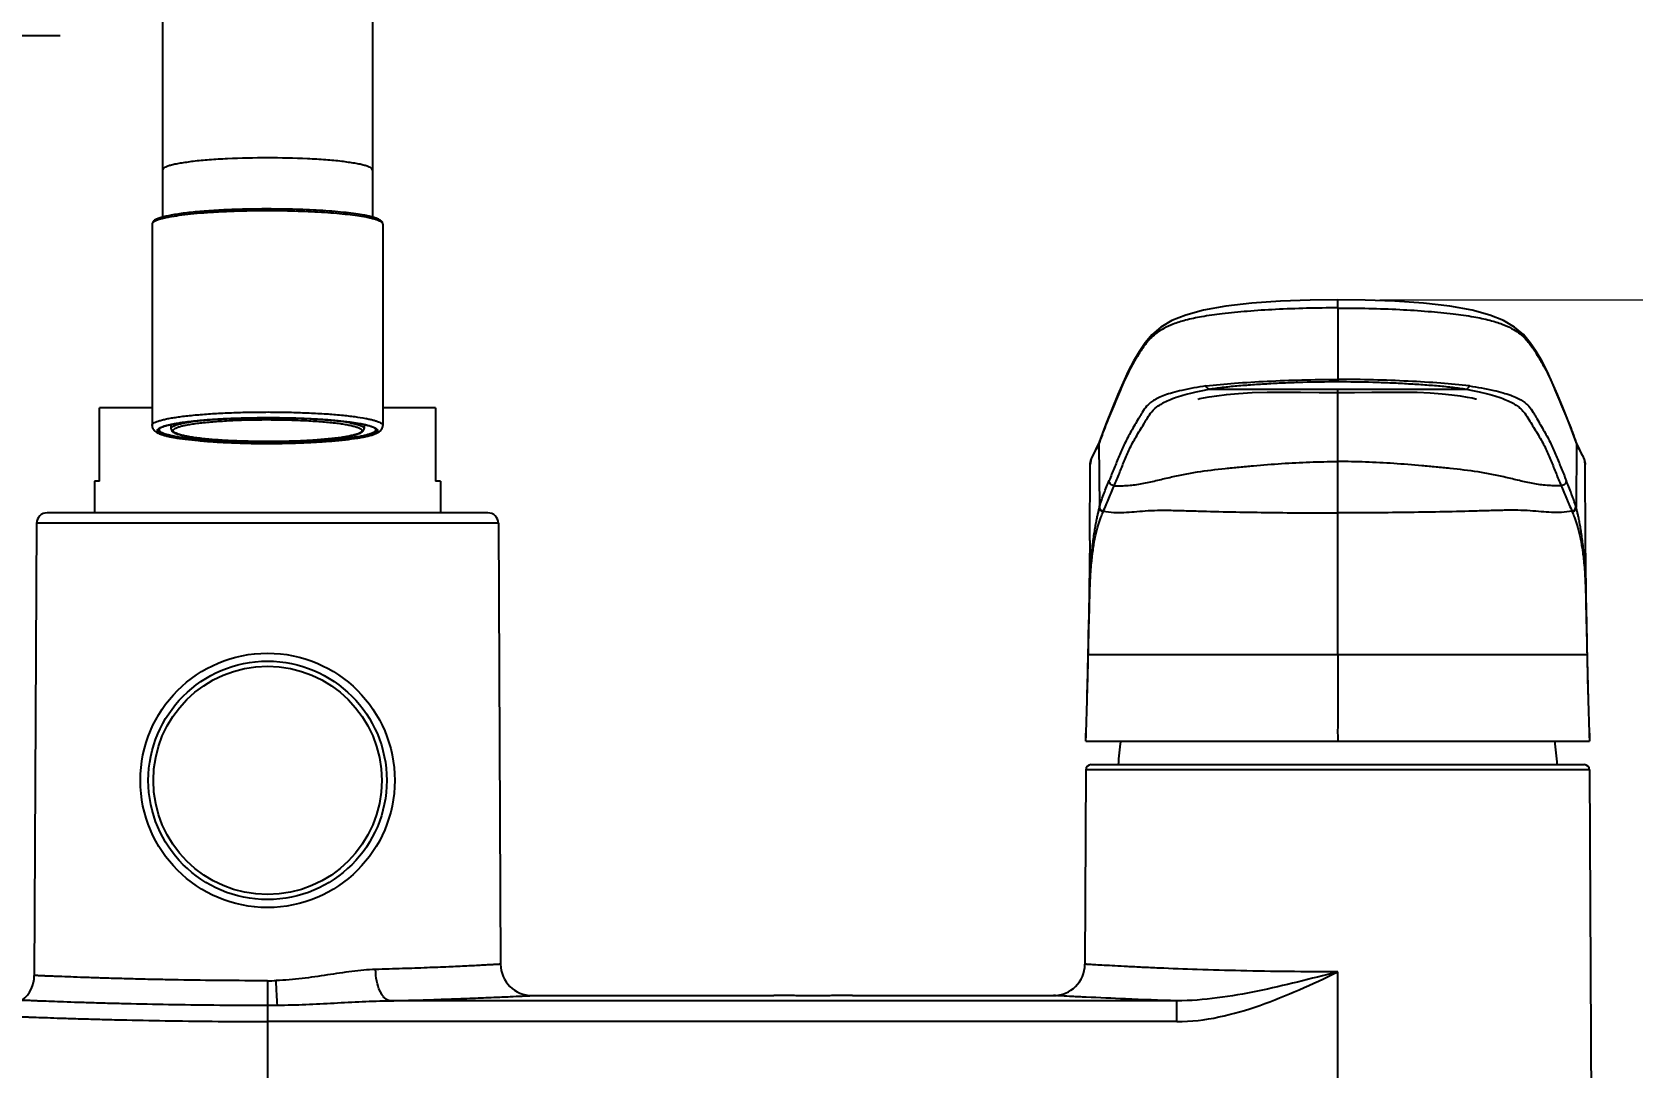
# Model space of a CAD drawing. Header units: millimetres. Extents: x 1091 to 1735, y 843 to 1297.
# Drawn here: x 1431.6 to 1584.2, y 1099.3 to 1198 of the extents above; entities that cross this region are included whole.
import ezdxf

# ---------------------------------------------------------------- set-up
doc = ezdxf.new("R2010")
doc.units = ezdxf.units.MM
doc.styles.add('Daelim Dimension', font='NanumGothic.ttf')
doc.dimstyles.new('DEFAULT', dxfattribs={"dimscale": 2, "dimtxt": 2, "dimasz": 2, "dimexe": 0, "dimexo": 2, "dimgap": 1, "dimtad": 1, "dimdec": 1, "dimzin": 9, "dimdsep": 46, "dimtxsty": 'Daelim Dimension', "dimcen": 0.5, "dimclrd": 252, "dimclre": 252, "dimclrt": 3, "dimadec": 1, "dimazin": 0, "dimtfac": 1, "dimtdec": 1, "dimtix": 1, "dimtmove": 0, "dimatfit": 3, "dimfxl": 1, "dimtolj": 1, "dimtzin": 1, "dimlwd": 9, "dimlwe": 9, "dimarcsym": 0})

# ---------------------------------------------------------------- blocks, each defined once
blk = doc.blocks.new('*D7')
at = {"color": 5, "lineweight": 9, "transparency": 16777216}
for p, q in [((1560.02, 1172.48), (1620.19, 1172.48)), ((1620.19, 1168.48), (1620.19, 1067.18)), ((1583.85, 1063.18), (1620.19, 1063.18))]:
    blk.add_line(p, q, dxfattribs=at)
at = {"color": 5, "transparency": 16777216}
for points in [[(1619.52, 1168.48), (1620.86, 1168.48), (1620.19, 1172.48)], [(1619.52, 1067.18), (1620.86, 1067.18), (1620.19, 1063.18)]]:
    blk.add_solid(points, dxfattribs=at)
at = {"layer": 'Defpoints', "color": 0, "transparency": 16777216}
for p in [(1556.02, 1172.48), (1579.85, 1063.18), (1620.19, 1063.18)]:
    blk.add_point(p, dxfattribs=at)
at = {"color": 7, "transparency": 16777216, "insert": (1612.49, 1117.83), "char_height": 10, "attachment_point": 5, "rotation": 90, "style": 'Daelim Dimension'}
blk.add_mtext('\\A1;109.3', dxfattribs=at)

msp = doc.modelspace()

# ---------------------------------------------------------------- linework, layer by layer
at = {"color": 7, "linetype": 'Continuous'}
for p, q in [((1444.02, 1237.77), (1444.02, 1180.36)), ((1464.02, 1237.77), (1464.02, 1180.35)), ((1443.02, 1179.68), (1443.02, 1160.51)), ((1465.02, 1179.68), (1465.02, 1160.51)), ((1556.02, 1171.7), (1556.02, 1172.48)), ((1556.02, 1171.69), (1556.02, 1164.68)), ((1543.78, 1163.96), (1556.02, 1163.96)), ((1556.02, 1138.67), (1556.02, 1163.96)), ((1556.02, 1163.96), (1568.25, 1163.96)), ((1438.02, 1155.18), (1438.02, 1162.18)), ((1443.02, 1162.18), (1438.02, 1162.18)), ((1470.02, 1162.18), (1465.02, 1162.18)), ((1470.02, 1162.18), (1470.02, 1155.18)), ((1444.82, 1160.57), (1444.82, 1160.21)), ((1461.89, 1160.8), (1461.86, 1160.81)), ((1462.91, 1160.64), (1462.89, 1160.65)), ((1462.91, 1160.65), (1462.89, 1160.65)), ((1463.22, 1160.57), (1463.22, 1160.21)), ((1533.29, 1158.91), (1533.26, 1158.76)), ((1533.31, 1158.9), (1533.26, 1158.76)), ((1533.26, 1158.76), (1533.3, 1152.73)), ((1533.29, 1158.91), (1533.29, 1158.91)), ((1578.72, 1158.9), (1578.77, 1158.76)), ((1578.77, 1158.76), (1578.73, 1152.73)), ((1578.75, 1158.92), (1578.75, 1158.91)), ((1579.11, 1158.18), (1578.75, 1158.91)), ((1578.75, 1158.91), (1578.77, 1158.76)), ((1532.4, 1149.55), (1532.43, 1156.78)), ((1437.52, 1155.18), (1437.52, 1152.18)), ((1438.02, 1155.18), (1437.52, 1155.18)), ((1470.52, 1155.18), (1470.02, 1155.18)), ((1470.52, 1155.18), (1470.52, 1152.18)), ((1475.02, 1152.18), (1433.01, 1152.18)), ((1432.01, 1151.18), (1431.79, 1108.09)), ((1476.02, 1151.18), (1432.01, 1151.18)), ((1476.02, 1151.18), (1476.24, 1109.16)), ((1532.3, 1141.32), (1532.31, 1141.6)), ((1579.73, 1141.6), (1579.73, 1141.42)), ((1532.25, 1138.67), (1532.25, 1138.69)), ((1532.25, 1138.67), (1556.02, 1138.67)), ((1556.02, 1138.67), (1579.78, 1138.67)), ((1579.78, 1138.69), (1579.78, 1138.67)), ((1532.02, 1130.43), (1580.02, 1130.43)), ((1532.01, 1127.68), (1531.92, 1109.16)), ((1580.02, 1127.68), (1532.01, 1127.68)), ((1532.51, 1128.18), (1579.52, 1128.18)), ((1580.02, 1127.68), (1580.36, 1063.68)), ((1556.02, 1063.18), (1556.02, 1108.43)), ((1454.02, 1107.59), (1454.02, 1063.18)), ((1540.69, 1105.68), (1465.71, 1105.68)), ((1479.24, 1106.18), (1502.27, 1106.18)), ((1509.77, 1106.18), (1528.92, 1106.18)), ((1540.69, 1103.69), (1540.69, 1105.68)), ((1454.96, 1103.69), (1454.02, 1103.69)), ((1540.69, 1103.69), (1454.96, 1103.69))]:
    msp.add_line(p, q, dxfattribs=at)
at = {"color": 5, "ltscale": 25.4}
msp.add_lwpolyline([(1345.9, 1155.18), (1356.5, 1197.65), (1434.27, 1197.65)], dxfattribs=at)
at = {"color": 7, "linetype": 'Continuous'}
for points in [[(1556.02, 1172.48), (1553.39, 1172.45), (1550.56, 1172.34), (1547.84, 1172.15), (1545.36, 1171.86), (1543.24, 1171.48), (1541.54, 1171.02), (1540.21, 1170.5), (1539.15, 1169.88), (1538.31, 1169.15), (1537.66, 1168.36), (1537.11, 1167.53), (1536.57, 1166.64), (1536.06, 1165.67), (1535.56, 1164.61), (1535.06, 1163.44), (1534.52, 1162.13), (1533.91, 1160.64), (1533.29, 1158.91)], [(1578.75, 1158.91), (1578.12, 1160.64), (1577.51, 1162.14), (1576.97, 1163.44), (1576.47, 1164.61), (1575.97, 1165.68), (1575.46, 1166.65), (1574.92, 1167.54), (1574.36, 1168.37), (1573.72, 1169.16), (1572.88, 1169.88), (1571.83, 1170.49), (1570.51, 1171.02), (1568.82, 1171.48), (1566.7, 1171.86), (1564.2, 1172.15), (1561.47, 1172.34), (1558.63, 1172.45), (1556.02, 1172.48)], [(1542.73, 1163.02), (1542.73, 1163.02), (1542.89, 1163.06), (1543.24, 1163.13), (1543.77, 1163.22), (1544.5, 1163.33), (1545.43, 1163.45), (1546.57, 1163.56), (1547.87, 1163.64), (1549.29, 1163.68), (1550.83, 1163.69), (1552.48, 1163.67), (1554.26, 1163.64), (1556.02, 1163.63)], [(1556.02, 1163.63), (1557.62, 1163.64), (1559.27, 1163.67), (1560.8, 1163.69), (1562.24, 1163.69), (1563.6, 1163.66), (1564.84, 1163.6), (1565.96, 1163.52), (1566.91, 1163.42), (1567.7, 1163.31), (1568.35, 1163.21), (1568.84, 1163.12), (1569.16, 1163.05), (1569.26, 1163.03)], [(1533.29, 1158.91), (1532.93, 1158.19), (1532.52, 1157.32), (1532.43, 1156.78)], [(1579.61, 1156.78), (1579.53, 1157.29), (1579.11, 1158.18)], [(1579.74, 1141.59), (1579.72, 1142.43), (1579.64, 1149.55), (1579.61, 1156.78)], [(1532.4, 1149.55), (1532.31, 1142.43), (1532.3, 1141.59)]]:
    msp.add_lwpolyline(points, dxfattribs=at)
for radius in [12.12, 12.12, 11.36, 10.88]:
    msp.add_circle((1454.02, 1126.68), radius, dxfattribs=at)
for centre, radius, start, end in [((1454.02, 1086.33), 94.63, 89.8632, 90.0002), ((1460.75, 1166.35), 14.24, 79.2049, 79.3325), ((1460.74, 1147.18), 14.25, 79.2108, 79.3324), ((1459.65, 1149.09), 11.89, 79.1869, 79.3325), ((1460.35, 1146.81), 14.08, 79.3333, 79.5857), ((1460.52, 1148.1), 12.77, 78.9977, 79.2432), ((1447.47, 1171.79), 12.63, 258.6418, 259.3436), ((1447.53, 1172.39), 13.25, 258.8949, 259.3337), ((1447.7, 1173.81), 14.68, 259.334, 259.6623), ((1447.84, 1174.54), 15.43, 259.661, 259.8328), ((1447.69, 1172.62), 13.37, 259.1968, 259.3325), ((1448.49, 1170.79), 11.53, 259.1285, 259.3329), ((1448.57, 1171.4), 12.14, 259.3326, 259.4899), ((1433.01, 1151.18), 1, 90, 179.7077), ((1475.02, 1151.18), 1, 0.2923, 90), ((1538.44, 1151.35), 5.32, 164.3019, 164.9446), ((589.85, 1157.12), 942.57, 358.87989, 359.05624), ((2304.71, 1153.2), 725.07, 180.91719, 181.14643), ((484.89, 1161.02), 1047.6, 358.77865, 358.92223), ((988.71, 1149.65), 543.64, 357.9744, 358.845), ((2156.36, 1150.57), 576.7, 181.17998, 182.00068), ((1556.02, 1127.15), 20.94, 170.9834, 177.1971), ((1556.02, 1127.15), 20.94, 2.8029, 9.0218), ((1532.51, 1127.68), 0.5, 90, 179.7), ((1579.52, 1127.68), 0.5, 0.3, 90), ((1428.79, 1108.1), 3, 308.3193, 359.7077), ((1479.24, 1109.18), 3, 180.2924, 269.9999), ((1528.92, 1109.18), 3, 270.0001, 359.6999), ((1454.02, 1132.52), 24.93, 269.9977, 271.9142)]:
    msp.add_arc(centre, radius, start, end, dxfattribs=at)
for points, knots in [([(1454.02, 1186), (1452.74, 1186), (1450.89, 1185.96), (1448.53, 1185.82), (1447.23, 1185.7), (1446.31, 1185.58), (1445.73, 1185.49), (1445.22, 1185.4), (1444.8, 1185.3), (1444.47, 1185.19), (1444.25, 1185.1), (1444.13, 1185.02), (1444.05, 1184.95), (1444.02, 1184.88), (1444.02, 1184.84)], [0, 0, 0, 0, 0.375219, 0.545006, 0.69422, 0.759347, 0.817347, 0.867722, 0.910069, 0.944142, 0.969901, 0.9798, 0.987889, 1, 1, 1, 1]), ([(1464.02, 1184.84), (1464.02, 1184.88), (1463.98, 1184.95), (1463.91, 1185.02), (1463.78, 1185.1), (1463.56, 1185.19), (1463.23, 1185.3), (1462.81, 1185.4), (1462.31, 1185.49), (1461.72, 1185.58), (1460.81, 1185.7), (1459.5, 1185.82), (1457.15, 1185.96), (1455.29, 1186), (1454.02, 1186)], [0, 0, 0, 0, 0.012111, 0.0202, 0.030099, 0.055858, 0.089931, 0.132278, 0.182653, 0.240653, 0.30578, 0.454994, 0.624781, 1, 1, 1, 1]), ([(1454.02, 1181.13), (1453.31, 1181.13), (1451.92, 1181.12), (1450.22, 1181.06), (1448.91, 1180.98), (1448, 1180.92), (1447.15, 1180.85), (1446.36, 1180.77), (1445.65, 1180.67), (1445.01, 1180.58), (1444.46, 1180.47), (1444, 1180.36), (1443.67, 1180.25), (1443.45, 1180.16), (1443.32, 1180.09), (1443.21, 1180.02), (1443.11, 1179.93), (1443.04, 1179.81), (1443.02, 1179.72), (1443.02, 1179.68)], [0, 0, 0, 0, 0.186958, 0.366814, 0.451938, 0.532777, 0.608581, 0.678659, 0.742386, 0.799234, 0.84878, 0.890776, 0.925263, 0.939838, 0.952892, 0.964836, 0.976155, 0.987617, 1, 1, 1, 1]), ([(1463.25, 1180.53), (1462.98, 1180.58), (1462.4, 1180.67), (1461.47, 1180.79), (1460.42, 1180.89), (1458.83, 1181.01), (1456.69, 1181.11), (1454.93, 1181.13), (1454.02, 1181.13)], [0, 0, 0, 0, 0.087707, 0.189536, 0.304043, 0.429521, 0.705439, 1, 1, 1, 1]), ([(1443.91, 1180.18), (1443.84, 1180.16), (1443.71, 1180.12), (1443.53, 1180.06), (1443.37, 1180), (1443.25, 1179.94), (1443.15, 1179.88), (1443.08, 1179.81), (1443.03, 1179.75), (1443.02, 1179.7), (1443.02, 1179.68)], [0, 0, 0, 0, 0.201585, 0.379846, 0.534767, 0.666684, 0.776402, 0.865642, 0.937944, 1, 1, 1, 1]), ([(1454.02, 1180.95), (1452.96, 1180.95), (1451.41, 1180.93), (1449.39, 1180.84), (1448, 1180.75), (1446.74, 1180.64), (1445.64, 1180.51), (1444.82, 1180.38), (1444.26, 1180.27), (1444.02, 1180.21), (1443.91, 1180.18)], [0, 0, 0, 0, 0.311203, 0.458662, 0.596545, 0.721998, 0.832451, 0.925697, 0.965305, 1, 1, 1, 1]), ([(1463.38, 1180.35), (1463.12, 1180.4), (1462.55, 1180.49), (1461.63, 1180.6), (1460.59, 1180.7), (1459.02, 1180.82), (1456.89, 1180.92), (1455.15, 1180.95), (1454.24, 1180.95)], [0, 0, 0, 0, 0.087415, 0.189023, 0.303333, 0.42865, 0.704556, 1, 1, 1, 1]), ([(1465.02, 1179.68), (1465.02, 1179.71), (1465.01, 1179.78), (1464.97, 1179.86), (1464.91, 1179.94), (1464.82, 1180.02), (1464.68, 1180.12), (1464.48, 1180.21), (1464.23, 1180.3), (1463.95, 1180.38), (1463.61, 1180.46), (1463.37, 1180.51), (1463.25, 1180.53)], [0, 0, 0, 0, 0.048738, 0.094131, 0.137968, 0.181892, 0.274305, 0.380304, 0.504659, 0.649066, 0.814265, 1, 1, 1, 1]), ([(1465.02, 1179.68), (1465.02, 1179.69), (1465.01, 1179.72), (1464.99, 1179.77), (1464.96, 1179.81), (1464.89, 1179.87), (1464.78, 1179.95), (1464.6, 1180.03), (1464.37, 1180.11), (1464.09, 1180.19), (1463.77, 1180.27), (1463.54, 1180.32), (1463.41, 1180.34)], [0, 0, 0, 0, 0.024521, 0.051013, 0.081053, 0.115731, 0.2014, 0.311075, 0.445795, 0.605767, 0.790747, 1, 1, 1, 1]), ([(1556.02, 1171.7), (1554.04, 1171.7), (1551.16, 1171.63), (1547.49, 1171.4), (1545.14, 1171.17), (1543.17, 1170.9), (1541.61, 1170.57), (1540.41, 1170.2), (1539.49, 1169.8), (1538.8, 1169.37), (1538.27, 1168.92), (1537.86, 1168.46), (1537.52, 1168), (1537.21, 1167.54), (1536.83, 1166.94), (1536.39, 1166.19), (1535.92, 1165.28), (1535.5, 1164.37), (1535.11, 1163.46), (1534.61, 1162.24), (1533.98, 1160.74), (1533.52, 1159.52), (1533.31, 1158.9)], [0, 0, 0, 0, 0.201066, 0.293075, 0.374294, 0.441716, 0.495083, 0.536806, 0.56981, 0.596698, 0.619534, 0.639961, 0.659158, 0.677784, 0.69606, 0.731671, 0.766294, 0.800262, 0.833875, 0.867342, 0.93414, 1, 1, 1, 1]), ([(1556.02, 1171.69), (1557.99, 1171.69), (1560.87, 1171.63), (1564.54, 1171.4), (1566.89, 1171.17), (1568.86, 1170.9), (1570.42, 1170.57), (1571.63, 1170.2), (1572.55, 1169.8), (1573.24, 1169.37), (1573.77, 1168.92), (1574.18, 1168.46), (1574.52, 1168), (1574.82, 1167.54), (1575.21, 1166.94), (1575.65, 1166.19), (1576.12, 1165.28), (1576.53, 1164.37), (1576.92, 1163.46), (1577.42, 1162.24), (1578.05, 1160.74), (1578.52, 1159.52), (1578.72, 1158.9)], [0, 0, 0, 0, 0.201066, 0.293074, 0.374286, 0.441703, 0.495075, 0.536805, 0.569812, 0.596699, 0.619534, 0.639961, 0.659156, 0.677784, 0.69606, 0.731671, 0.766293, 0.800261, 0.833874, 0.867341, 0.93414, 1, 1, 1, 1]), ([(1543.46, 1164.27), (1542.69, 1164.16), (1541.61, 1163.97), (1540.31, 1163.64), (1539.57, 1163.4), (1538.96, 1163.15), (1538.48, 1162.89), (1538.1, 1162.63), (1537.72, 1162.26), (1537.44, 1161.86), (1537.21, 1161.45), (1536.97, 1161.05), (1536.68, 1160.55), (1536.33, 1159.95), (1536, 1159.36), (1535.61, 1158.58), (1535.18, 1157.61), (1534.72, 1156.43), (1534.39, 1155.65), (1534.23, 1155.25)], [0, 0, 0, 0, 0.167916, 0.233075, 0.288134, 0.334134, 0.372443, 0.404833, 0.433209, 0.484315, 0.509078, 0.533888, 0.5837, 0.633092, 0.681389, 0.728323, 0.819388, 0.909172, 1, 1, 1, 1]), ([(1543.46, 1164.27), (1544.37, 1164.38), (1546.31, 1164.55), (1549.35, 1164.73), (1552.63, 1164.86), (1554.88, 1164.89), (1556.02, 1164.89)], [0, 0, 0, 0, 0.216541, 0.46464, 0.727973, 1, 1, 1, 1]), ([(1543.78, 1163.96), (1543.71, 1163.97), (1543.57, 1164.06), (1543.49, 1164.19), (1543.46, 1164.27)], [0, 0, 0, 0, 0.457166, 1, 1, 1, 1]), ([(1543.78, 1163.96), (1544.2, 1164.03), (1545.07, 1164.15), (1546.45, 1164.29), (1547.92, 1164.4), (1549.46, 1164.5), (1551.06, 1164.58), (1553.25, 1164.66), (1554.9, 1164.68), (1556.02, 1164.68)], [0, 0, 0, 0, 0.102853, 0.215943, 0.337399, 0.464028, 0.594407, 0.727618, 1, 1, 1, 1]), ([(1568.57, 1164.27), (1567.67, 1164.38), (1565.73, 1164.55), (1562.68, 1164.73), (1559.4, 1164.86), (1557.16, 1164.89), (1556.02, 1164.89)], [0, 0, 0, 0, 0.216541, 0.46464, 0.727974, 1, 1, 1, 1]), ([(1556.02, 1164.68), (1557.13, 1164.68), (1558.79, 1164.66), (1560.98, 1164.58), (1562.57, 1164.5), (1564.12, 1164.4), (1565.59, 1164.29), (1566.96, 1164.15), (1567.84, 1164.03), (1568.25, 1163.96)], [0, 0, 0, 0, 0.272382, 0.405593, 0.535972, 0.662601, 0.784057, 0.897147, 1, 1, 1, 1]), ([(1568.25, 1163.96), (1568.32, 1163.98), (1568.46, 1164.06), (1568.54, 1164.19), (1568.57, 1164.27)], [0, 0, 0, 0, 0.457449, 1, 1, 1, 1]), ([(1568.57, 1164.27), (1569.35, 1164.16), (1570.42, 1163.97), (1571.73, 1163.64), (1572.47, 1163.4), (1573.07, 1163.15), (1573.56, 1162.89), (1573.94, 1162.63), (1574.32, 1162.26), (1574.59, 1161.86), (1574.83, 1161.45), (1575.06, 1161.05), (1575.35, 1160.55), (1575.7, 1159.95), (1576.03, 1159.36), (1576.43, 1158.58), (1576.85, 1157.61), (1577.32, 1156.43), (1577.64, 1155.65), (1577.8, 1155.25)], [0, 0, 0, 0, 0.16792, 0.233075, 0.288132, 0.334134, 0.372446, 0.404834, 0.433207, 0.484317, 0.509082, 0.533892, 0.583699, 0.633092, 0.681388, 0.728321, 0.819388, 0.909173, 1, 1, 1, 1]), ([(1534.72, 1154.76), (1534.89, 1155.15), (1535.21, 1155.92), (1535.66, 1157.1), (1536.16, 1158.28), (1536.69, 1159.25), (1537.16, 1160.03), (1537.47, 1160.53), (1537.71, 1160.93), (1537.95, 1161.33), (1538.3, 1161.86), (1538.82, 1162.32), (1539.38, 1162.67), (1539.96, 1162.94), (1540.67, 1163.22), (1541.54, 1163.48), (1542.59, 1163.74), (1543.36, 1163.89), (1543.78, 1163.96)], [0, 0, 0, 0, 0.091071, 0.180748, 0.271885, 0.367858, 0.41796, 0.468319, 0.493361, 0.518267, 0.569361, 0.629241, 0.666798, 0.712044, 0.766466, 0.831299, 0.90829, 1, 1, 1, 1]), ([(1568.25, 1163.96), (1568.67, 1163.89), (1569.44, 1163.74), (1570.49, 1163.48), (1571.37, 1163.21), (1572.08, 1162.94), (1572.66, 1162.67), (1573.11, 1162.39), (1573.46, 1162.11), (1573.82, 1161.73), (1574.15, 1161.23), (1574.51, 1160.62), (1574.87, 1160.03), (1575.23, 1159.44), (1575.57, 1158.85), (1575.96, 1158.07), (1576.37, 1157.1), (1576.83, 1155.92), (1577.15, 1155.15), (1577.31, 1154.76)], [0, 0, 0, 0, 0.091716, 0.168814, 0.233582, 0.287972, 0.333219, 0.37076, 0.402595, 0.430743, 0.481837, 0.53175, 0.582119, 0.632191, 0.680974, 0.72817, 0.81929, 0.908948, 1, 1, 1, 1]), ([(1443.02, 1160.51), (1443.02, 1160.52), (1443.02, 1160.56), (1443.05, 1160.61), (1443.1, 1160.67), (1443.19, 1160.74), (1443.36, 1160.83), (1443.61, 1160.92), (1443.93, 1161.02), (1444.31, 1161.11), (1444.75, 1161.2), (1445.26, 1161.28), (1445.82, 1161.36), (1446.68, 1161.46), (1447.86, 1161.57), (1449.39, 1161.67), (1451.04, 1161.74), (1452.77, 1161.78), (1454.54, 1161.79), (1456.28, 1161.76), (1457.97, 1161.7), (1459.56, 1161.62), (1461, 1161.5), (1462.26, 1161.36), (1463.03, 1161.24), (1463.38, 1161.18)], [0, 0, 0, 0, 0.002543, 0.005366, 0.008677, 0.012605, 0.022568, 0.035551, 0.051616, 0.070736, 0.09283, 0.117782, 0.145449, 0.175665, 0.242977, 0.318027, 0.398901, 0.483523, 0.569715, 0.655253, 0.737935, 0.815635, 0.886364, 0.94833, 1, 1, 1, 1]), ([(1443.59, 1160.16), (1443.63, 1160.19), (1443.74, 1160.26), (1443.93, 1160.35), (1444.18, 1160.44), (1444.48, 1160.52), (1444.85, 1160.61), (1445.43, 1160.72), (1446.29, 1160.84), (1447.45, 1160.97), (1448.77, 1161.07), (1450.2, 1161.15), (1451.73, 1161.21), (1453.31, 1161.23), (1455.42, 1161.23), (1457.48, 1161.17), (1459.44, 1161.06), (1460.73, 1160.95), (1461.87, 1160.83), (1462.58, 1160.72), (1462.9, 1160.66)], [0, 0, 0, 0, 0.008121, 0.018896, 0.03246, 0.04883, 0.067968, 0.089792, 0.141055, 0.201535, 0.269879, 0.344525, 0.423753, 0.505728, 0.588548, 0.749053, 0.823025, 0.890497, 0.949929, 1, 1, 1, 1]), ([(1461.86, 1160.81), (1461.49, 1160.86), (1460.69, 1160.95), (1459.42, 1161.05), (1458.03, 1161.13), (1456.02, 1161.21), (1453.96, 1161.23), (1451.89, 1161.2), (1450.39, 1161.15), (1448.97, 1161.08), (1447.66, 1160.98), (1446.51, 1160.86), (1445.65, 1160.74), (1445.05, 1160.63), (1444.68, 1160.55), (1444.37, 1160.47), (1444.11, 1160.39), (1443.93, 1160.32), (1443.82, 1160.26), (1443.76, 1160.22), (1443.72, 1160.18), (1443.69, 1160.15), (1443.68, 1160.12), (1443.68, 1160.11)], [0, 0, 0, 0, 0.061553, 0.131372, 0.20789, 0.289384, 0.459867, 0.545011, 0.627516, 0.705522, 0.77727, 0.84115, 0.895732, 0.919154, 0.939818, 0.957595, 0.972395, 0.984178, 0.988878, 0.992705, 0.995606, 0.997667, 1, 1, 1, 1]), ([(1458.44, 1161.11), (1457.78, 1161.14), (1456.43, 1161.2), (1454.38, 1161.23), (1452.31, 1161.21), (1450.32, 1161.15), (1448.47, 1161.05), (1447.06, 1160.92), (1446.06, 1160.8), (1445.43, 1160.7), (1444.88, 1160.6), (1444.55, 1160.52), (1444.4, 1160.48)], [0, 0, 0, 0, 0.140558, 0.288016, 0.436509, 0.580125, 0.713158, 0.830354, 0.881559, 0.927166, 0.966756, 1, 1, 1, 1]), ([(1443.02, 1160.51), (1443.02, 1160.45), (1443.03, 1160.34), (1443.1, 1160.19), (1443.18, 1160.07), (1443.3, 1159.94), (1443.48, 1159.82), (1443.71, 1159.71), (1443.98, 1159.62), (1444.28, 1159.53), (1444.62, 1159.45), (1444.86, 1159.4), (1444.99, 1159.38)], [0, 0, 0, 0, 0.071936, 0.137028, 0.197163, 0.251939, 0.35262, 0.455497, 0.568724, 0.696233, 0.839854, 1, 1, 1, 1]), ([(1444.98, 1159.39), (1444.84, 1159.42), (1444.59, 1159.47), (1444.25, 1159.56), (1443.97, 1159.65), (1443.78, 1159.74), (1443.66, 1159.81), (1443.6, 1159.86), (1443.55, 1159.9), (1443.53, 1159.96), (1443.51, 1160.01), (1443.52, 1160.06), (1443.55, 1160.11), (1443.58, 1160.14), (1443.59, 1160.16)], [0, 0, 0, 0, 0.229154, 0.424931, 0.586522, 0.714027, 0.765439, 0.809125, 0.845874, 0.877089, 0.905054, 0.932887, 0.963751, 1, 1, 1, 1]), ([(1443.63, 1160.13), (1443.6, 1160.1), (1443.58, 1160.06), (1443.58, 1159.99), (1443.59, 1159.94), (1443.63, 1159.89), (1443.7, 1159.82), (1443.83, 1159.74), (1444.03, 1159.65), (1444.3, 1159.57), (1444.62, 1159.48), (1444.85, 1159.43), (1444.98, 1159.4)], [0, 0, 0, 0, 0.061596, 0.089099, 0.118031, 0.150957, 0.189643, 0.288002, 0.417513, 0.579424, 0.773817, 1, 1, 1, 1]), ([(1444.4, 1160.48), (1444.3, 1160.46), (1444.13, 1160.4), (1443.91, 1160.32), (1443.74, 1160.23), (1443.66, 1160.16), (1443.63, 1160.13)], [0, 0, 0, 0, 0.339628, 0.61824, 0.836933, 1, 1, 1, 1]), ([(1443.68, 1160.11), (1443.68, 1160.1), (1443.68, 1160.07), (1443.7, 1160.03), (1443.73, 1159.98), (1443.79, 1159.93), (1443.9, 1159.86), (1444.07, 1159.78), (1444.29, 1159.7), (1444.55, 1159.63), (1444.85, 1159.55), (1445.07, 1159.51), (1445.18, 1159.49)], [0, 0, 0, 0, 0.024533, 0.051035, 0.081083, 0.115766, 0.20144, 0.311115, 0.445828, 0.605791, 0.790759, 1, 1, 1, 1]), ([(1444.82, 1160.21), (1444.82, 1160.23), (1444.83, 1160.26), (1444.86, 1160.31), (1444.91, 1160.36), (1444.98, 1160.41), (1445.07, 1160.46), (1445.23, 1160.53), (1445.48, 1160.61), (1445.83, 1160.7), (1446.25, 1160.78), (1446.74, 1160.87), (1447.09, 1160.91), (1447.27, 1160.94)], [0, 0, 0, 0, 0.019348, 0.041469, 0.06827, 0.10081, 0.139655, 0.185086, 0.296086, 0.433965, 0.598047, 0.787205, 1, 1, 1, 1]), ([(1444.82, 1160.21), (1444.82, 1160.18), (1444.83, 1160.12), (1444.86, 1160.04), (1444.91, 1159.97), (1444.99, 1159.89), (1445.11, 1159.81), (1445.29, 1159.73), (1445.49, 1159.66), (1445.73, 1159.59), (1446.01, 1159.52), (1446.21, 1159.48), (1446.32, 1159.46)], [0, 0, 0, 0, 0.052659, 0.10115, 0.14731, 0.192837, 0.286455, 0.391869, 0.514499, 0.656306, 0.818199, 1, 1, 1, 1]), ([(1446.32, 1159.47), (1446.18, 1159.5), (1445.92, 1159.55), (1445.58, 1159.64), (1445.35, 1159.73), (1445.2, 1159.8), (1445.12, 1159.85), (1445.07, 1159.9), (1445.03, 1159.95), (1445.01, 1160), (1445.02, 1160.06), (1445.06, 1160.11), (1445.11, 1160.16), (1445.18, 1160.21), (1445.32, 1160.28), (1445.55, 1160.37), (1445.88, 1160.46), (1446.29, 1160.55), (1446.77, 1160.63), (1447.33, 1160.71), (1448.18, 1160.81), (1449.39, 1160.91), (1450.95, 1161), (1452.63, 1161.05), (1454.37, 1161.06), (1456.09, 1161.03), (1457.73, 1160.97), (1459.23, 1160.87), (1460.37, 1160.76), (1461.16, 1160.65), (1461.51, 1160.59), (1461.68, 1160.56)], [0, 0, 0, 0, 0.023342, 0.042625, 0.057751, 0.063775, 0.068813, 0.07294, 0.076303, 0.079183, 0.082011, 0.085241, 0.089188, 0.094021, 0.09983, 0.114512, 0.133346, 0.15626, 0.183093, 0.213627, 0.247592, 0.32455, 0.411129, 0.504091, 0.599937, 0.695053, 0.785857, 0.868937, 0.941195, 0.972428, 1, 1, 1, 1]), ([(1464.41, 1160.18), (1464.43, 1160.17), (1464.47, 1160.14), (1464.5, 1160.08), (1464.52, 1160.03), (1464.52, 1159.97), (1464.49, 1159.92), (1464.45, 1159.87), (1464.39, 1159.82), (1464.27, 1159.74), (1464.07, 1159.66), (1463.79, 1159.56), (1463.43, 1159.47), (1463, 1159.38), (1462.51, 1159.29), (1461.73, 1159.18), (1460.63, 1159.06), (1459.17, 1158.94), (1457.56, 1158.86), (1455.84, 1158.8), (1454.08, 1158.79), (1452.31, 1158.8), (1450.59, 1158.85), (1448.97, 1158.93), (1447.5, 1159.05), (1446.22, 1159.19), (1445.43, 1159.3), (1445.08, 1159.37)], [0, 0, 0, 0, 0.003752, 0.006893, 0.009624, 0.012244, 0.01509, 0.018429, 0.022425, 0.027176, 0.039113, 0.054427, 0.073124, 0.095133, 0.120333, 0.148565, 0.213349, 0.287706, 0.369538, 0.456515, 0.546147, 0.635866, 0.723099, 0.805351, 0.880278, 0.945763, 1, 1, 1, 1]), ([(1445.11, 1159.35), (1445.46, 1159.29), (1446.23, 1159.18), (1447.47, 1159.05), (1448.88, 1158.94), (1450.42, 1158.86), (1452.05, 1158.8), (1453.73, 1158.78), (1455.42, 1158.79), (1457.07, 1158.84), (1458.64, 1158.91), (1460.1, 1159.01), (1461.4, 1159.13), (1462.37, 1159.26), (1463.05, 1159.37), (1463.48, 1159.46), (1463.86, 1159.56), (1464.18, 1159.66), (1464.42, 1159.76), (1464.59, 1159.85), (1464.71, 1159.93), (1464.82, 1160.03), (1464.92, 1160.15), (1465, 1160.32), (1465.02, 1160.44), (1465.02, 1160.51)], [0, 0, 0, 0, 0.052194, 0.113753, 0.183374, 0.259381, 0.339889, 0.422868, 0.50621, 0.587795, 0.665558, 0.737556, 0.802038, 0.857535, 0.881574, 0.90304, 0.92195, 0.938455, 0.952992, 0.959811, 0.966595, 0.973734, 0.981641, 0.990316, 1, 1, 1, 1]), ([(1445.13, 1159.37), (1445.47, 1159.31), (1446.24, 1159.19), (1447.49, 1159.06), (1448.92, 1158.95), (1450.5, 1158.86), (1452.17, 1158.81), (1453.9, 1158.79), (1455.63, 1158.81), (1457.31, 1158.85), (1458.9, 1158.93), (1460.15, 1159.03), (1461.07, 1159.11), (1461.69, 1159.19), (1462.25, 1159.26), (1462.76, 1159.34), (1463.2, 1159.43), (1463.58, 1159.52), (1463.9, 1159.61), (1464.14, 1159.71), (1464.3, 1159.79), (1464.39, 1159.87), (1464.43, 1159.92), (1464.46, 1159.97), (1464.46, 1160.05), (1464.43, 1160.1), (1464.41, 1160.13)], [0, 0, 0, 0, 0.053437, 0.117815, 0.191421, 0.272245, 0.358064, 0.446504, 0.535116, 0.621444, 0.703101, 0.777838, 0.811964, 0.843615, 0.872578, 0.898668, 0.92172, 0.941604, 0.958229, 0.97156, 0.981672, 0.985613, 0.988914, 0.991734, 0.994324, 1, 1, 1, 1]), ([(1445.22, 1159.48), (1445.54, 1159.42), (1446.27, 1159.31), (1447.45, 1159.18), (1448.81, 1159.07), (1450.3, 1158.98), (1451.89, 1158.93), (1453.53, 1158.91), (1455.19, 1158.91), (1456.81, 1158.95), (1458.37, 1159.02), (1459.81, 1159.11), (1460.92, 1159.21), (1461.72, 1159.31), (1462.25, 1159.38), (1462.73, 1159.46), (1463.14, 1159.54), (1463.5, 1159.63), (1463.8, 1159.72), (1464.04, 1159.81), (1464.19, 1159.89), (1464.28, 1159.96), (1464.32, 1160.01), (1464.35, 1160.06), (1464.36, 1160.09), (1464.36, 1160.11)], [0, 0, 0, 0, 0.05167, 0.113636, 0.184365, 0.262065, 0.344747, 0.430285, 0.516477, 0.601099, 0.681973, 0.757023, 0.824335, 0.854551, 0.882218, 0.90717, 0.929264, 0.948384, 0.964449, 0.977432, 0.987395, 0.991323, 0.994634, 0.997457, 1, 1, 1, 1]), ([(1446.35, 1159.46), (1446.64, 1159.4), (1447.28, 1159.31), (1448.33, 1159.19), (1449.52, 1159.1), (1450.83, 1159.03), (1452.21, 1158.98), (1453.65, 1158.96), (1455.1, 1158.97), (1456.51, 1159), (1457.87, 1159.06), (1459.12, 1159.14), (1460.09, 1159.23), (1460.79, 1159.32), (1461.25, 1159.38), (1461.66, 1159.45), (1462.03, 1159.53), (1462.35, 1159.6), (1462.62, 1159.69), (1462.81, 1159.76), (1462.94, 1159.83), (1463.02, 1159.88), (1463.1, 1159.94), (1463.16, 1160.01), (1463.21, 1160.1), (1463.22, 1160.17), (1463.22, 1160.21)], [0, 0, 0, 0, 0.051693, 0.113263, 0.183295, 0.260056, 0.341611, 0.425877, 0.510696, 0.593892, 0.673335, 0.747008, 0.813068, 0.842733, 0.869924, 0.894497, 0.916341, 0.935404, 0.951711, 0.965419, 0.97145, 0.977112, 0.982562, 0.988012, 0.993742, 1, 1, 1, 1]), ([(1461.68, 1160.56), (1461.82, 1160.53), (1462.08, 1160.48), (1462.43, 1160.39), (1462.67, 1160.3), (1462.82, 1160.23), (1462.9, 1160.18), (1462.96, 1160.13), (1463, 1160.08), (1463.02, 1160.02), (1463.01, 1159.97), (1462.98, 1159.92), (1462.93, 1159.86), (1462.86, 1159.81), (1462.73, 1159.74), (1462.51, 1159.66), (1462.18, 1159.57), (1461.77, 1159.48), (1461.29, 1159.39), (1460.74, 1159.31), (1460.12, 1159.24), (1459.45, 1159.18), (1458.46, 1159.1), (1457.12, 1159.02), (1455.43, 1158.97), (1453.69, 1158.96), (1451.97, 1158.99), (1450.32, 1159.05), (1448.81, 1159.15), (1447.67, 1159.26), (1446.88, 1159.37), (1446.52, 1159.43), (1446.36, 1159.46)], [0, 0, 0, 0, 0.023697, 0.043336, 0.058807, 0.064994, 0.070185, 0.074446, 0.077911, 0.080839, 0.083647, 0.086799, 0.090635, 0.095343, 0.101022, 0.115443, 0.13403, 0.156718, 0.183349, 0.213706, 0.24752, 0.284485, 0.324258, 0.410714, 0.503638, 0.599514, 0.694709, 0.785616, 0.868802, 0.941145, 0.972408, 1, 1, 1, 1]), ([(1462.89, 1160.65), (1462.6, 1160.7), (1461.95, 1160.8), (1460.91, 1160.93), (1459.72, 1161.03), (1458.88, 1161.08), (1458.44, 1161.11)], [0, 0, 0, 0, 0.200325, 0.43699, 0.70535, 1, 1, 1, 1]), ([(1460.77, 1160.94), (1460.87, 1160.92), (1461.23, 1160.88), (1461.59, 1160.82), (1461.85, 1160.77)], [0, 0, 0, 0, 0.272942, 1, 1, 1, 1]), ([(1461.88, 1160.76), (1461.98, 1160.74), (1462.18, 1160.7), (1462.44, 1160.64), (1462.68, 1160.57), (1462.87, 1160.5), (1463.02, 1160.44), (1463.11, 1160.37), (1463.17, 1160.32), (1463.2, 1160.28), (1463.21, 1160.25), (1463.22, 1160.22), (1463.22, 1160.21)], [0, 0, 0, 0, 0.209214, 0.394173, 0.554134, 0.688841, 0.798511, 0.884187, 0.918881, 0.948941, 0.975454, 1, 1, 1, 1]), ([(1462.89, 1160.65), (1462.81, 1160.66), (1462.48, 1160.72), (1462.15, 1160.77), (1461.89, 1160.8)], [0, 0, 0, 0, 0.229569, 1, 1, 1, 1]), ([(1464.38, 1160.16), (1464.35, 1160.18), (1464.29, 1160.23), (1464.18, 1160.29), (1464.03, 1160.36), (1463.79, 1160.44), (1463.41, 1160.55), (1463.08, 1160.61), (1462.91, 1160.65)], [0, 0, 0, 0, 0.067373, 0.150347, 0.249841, 0.36625, 0.649936, 1, 1, 1, 1]), ([(1462.96, 1160.65), (1463.13, 1160.62), (1463.44, 1160.55), (1463.81, 1160.45), (1464.05, 1160.37), (1464.2, 1160.31), (1464.32, 1160.25), (1464.38, 1160.21), (1464.41, 1160.18)], [0, 0, 0, 0, 0.34352, 0.625173, 0.742261, 0.84352, 0.929214, 1, 1, 1, 1]), ([(1464.36, 1160.11), (1464.36, 1160.12), (1464.35, 1160.14), (1464.33, 1160.17), (1464.29, 1160.2), (1464.25, 1160.23), (1464.17, 1160.28), (1464.03, 1160.35), (1463.83, 1160.42), (1463.58, 1160.5), (1463.28, 1160.57), (1463.07, 1160.61), (1462.96, 1160.63)], [0, 0, 0, 0, 0.023738, 0.043597, 0.070822, 0.106748, 0.151273, 0.264051, 0.405912, 0.576222, 0.774525, 1, 1, 1, 1]), ([(1463.41, 1161.17), (1463.53, 1161.15), (1463.77, 1161.1), (1464.09, 1161.02), (1464.37, 1160.94), (1464.6, 1160.86), (1464.78, 1160.78), (1464.89, 1160.7), (1464.96, 1160.64), (1464.99, 1160.6), (1465.01, 1160.55), (1465.02, 1160.52), (1465.02, 1160.51)], [0, 0, 0, 0, 0.209262, 0.39425, 0.554229, 0.688953, 0.79863, 0.884295, 0.918968, 0.949003, 0.975487, 1, 1, 1, 1]), ([(1464.41, 1160.13), (1464.41, 1160.13), (1464.4, 1160.14), (1464.39, 1160.15), (1464.38, 1160.16)], [0, 0, 0, 0, 0.239342, 1, 1, 1, 1]), ([(1532.43, 1156.78), (1532.43, 1156.95), (1532.52, 1157.3), (1532.77, 1157.77), (1533.04, 1158.25), (1533.21, 1158.59), (1533.26, 1158.76)], [0, 0, 0, 0, 0.231514, 0.484967, 0.74848, 1, 1, 1, 1]), ([(1578.77, 1158.76), (1578.82, 1158.59), (1578.99, 1158.25), (1579.27, 1157.77), (1579.52, 1157.3), (1579.61, 1156.95), (1579.61, 1156.78)], [0, 0, 0, 0, 0.251537, 0.515004, 0.768542, 1, 1, 1, 1]), ([(1534.72, 1154.76), (1534.95, 1154.75), (1535.39, 1154.75), (1536.28, 1154.79), (1537.39, 1154.95), (1538.7, 1155.24), (1540.01, 1155.56), (1541.32, 1155.85), (1543.08, 1156.15), (1544.86, 1156.37), (1546.64, 1156.54), (1548.43, 1156.71), (1550.67, 1156.88), (1553.35, 1157.03), (1555.13, 1157.06), (1556.02, 1157.06)], [0, 0, 0, 0, 0.031273, 0.062431, 0.124653, 0.18716, 0.249859, 0.312437, 0.374847, 0.499749, 0.562422, 0.62526, 0.751021, 0.876195, 1, 1, 1, 1]), ([(1577.31, 1154.76), (1577.09, 1154.75), (1576.64, 1154.75), (1575.75, 1154.79), (1574.64, 1154.95), (1573.33, 1155.24), (1572.03, 1155.56), (1570.72, 1155.85), (1568.95, 1156.15), (1567.18, 1156.37), (1565.39, 1156.54), (1563.6, 1156.71), (1561.36, 1156.88), (1558.69, 1157.03), (1556.9, 1157.06), (1556.02, 1157.06)], [0, 0, 0, 0, 0.031273, 0.062431, 0.124653, 0.18716, 0.249859, 0.312437, 0.374847, 0.499749, 0.562422, 0.62526, 0.751021, 0.876195, 1, 1, 1, 1]), ([(1533.32, 1152.79), (1533.38, 1153), (1533.52, 1153.42), (1533.75, 1154.04), (1533.99, 1154.65), (1534.15, 1155.05), (1534.23, 1155.25)], [0, 0, 0, 0, 0.252823, 0.501147, 0.753222, 1, 1, 1, 1]), ([(1534.72, 1154.76), (1534.66, 1154.76), (1534.53, 1154.79), (1534.37, 1154.9), (1534.26, 1155.06), (1534.23, 1155.19), (1534.23, 1155.25)], [0, 0, 0, 0, 0.250826, 0.501584, 0.751421, 1, 1, 1, 1]), ([(1577.8, 1155.25), (1577.8, 1155.19), (1577.78, 1155.06), (1577.67, 1154.9), (1577.51, 1154.79), (1577.38, 1154.76), (1577.31, 1154.76)], [0, 0, 0, 0, 0.248579, 0.498416, 0.749174, 1, 1, 1, 1]), ([(1578.72, 1152.78), (1578.65, 1153), (1578.55, 1153.31), (1578.4, 1153.73), (1578.24, 1154.14), (1578.05, 1154.65), (1577.88, 1155.05), (1577.8, 1155.25)], [0, 0, 0, 0, 0.254567, 0.377334, 0.501853, 0.753638, 1, 1, 1, 1]), ([(1533.68, 1152.32), (1533.76, 1152.52), (1533.95, 1152.93), (1534.2, 1153.54), (1534.46, 1154.15), (1534.64, 1154.56), (1534.72, 1154.76)], [0, 0, 0, 0, 0.252733, 0.502002, 0.754032, 1, 1, 1, 1]), ([(1577.31, 1154.76), (1577.4, 1154.56), (1577.57, 1154.15), (1577.79, 1153.64), (1577.96, 1153.24), (1578.13, 1152.83), (1578.27, 1152.52), (1578.35, 1152.32)], [0, 0, 0, 0, 0.245996, 0.498118, 0.623753, 0.747019, 1, 1, 1, 1]), ([(1533.3, 1152.73), (1533.27, 1152.65), (1533.23, 1152.45), (1533.15, 1152.14), (1533.06, 1151.76), (1532.98, 1151.33), (1532.89, 1150.83), (1532.76, 1150.06), (1532.61, 1148.96), (1532.48, 1147.46), (1532.39, 1145.72), (1532.34, 1143.74), (1532.31, 1142.33), (1532.3, 1141.59)], [0, 0, 0, 0, 0.023887, 0.05325, 0.087011, 0.126559, 0.171801, 0.222136, 0.335686, 0.469217, 0.624145, 0.801366, 1, 1, 1, 1]), ([(1532.31, 1141.6), (1532.32, 1142.33), (1532.35, 1143.7), (1532.42, 1145.63), (1532.53, 1147.31), (1532.7, 1148.74), (1532.91, 1149.94), (1533.15, 1150.91), (1533.41, 1151.66), (1533.59, 1152.08), (1533.66, 1152.26)], [0, 0, 0, 0, 0.201427, 0.380391, 0.535884, 0.6679, 0.780078, 0.873518, 0.946295, 1, 1, 1, 1]), ([(1533.66, 1152.26), (1533.56, 1152.29), (1533.37, 1152.41), (1533.3, 1152.63), (1533.3, 1152.73)], [0, 0, 0, 0, 0.502758, 1, 1, 1, 1]), ([(1533.68, 1152.32), (1533.58, 1152.34), (1533.39, 1152.47), (1533.32, 1152.68), (1533.32, 1152.79)], [0, 0, 0, 0, 0.502496, 1, 1, 1, 1]), ([(1533.68, 1152.32), (1534.01, 1152.28), (1534.67, 1152.2), (1535.65, 1152.2), (1536.65, 1152.28), (1537.71, 1152.38), (1538.89, 1152.43), (1540.19, 1152.42), (1541.61, 1152.38), (1543.66, 1152.32), (1546.32, 1152.25), (1549.56, 1152.21), (1552.8, 1152.17), (1554.96, 1152.16), (1556.02, 1152.16)], [0, 0, 0, 0, 0.044657, 0.087972, 0.132041, 0.179093, 0.231465, 0.289708, 0.353758, 0.422241, 0.565085, 0.710782, 0.857804, 1, 1, 1, 1]), ([(1578.35, 1152.32), (1578.02, 1152.28), (1577.37, 1152.2), (1576.38, 1152.2), (1575.39, 1152.28), (1574.32, 1152.38), (1573.15, 1152.43), (1571.85, 1152.42), (1570.43, 1152.38), (1568.37, 1152.32), (1565.72, 1152.25), (1562.47, 1152.21), (1559.23, 1152.17), (1557.08, 1152.16), (1556.02, 1152.16)], [0, 0, 0, 0, 0.044657, 0.087972, 0.132041, 0.179093, 0.231465, 0.289708, 0.353758, 0.422241, 0.565085, 0.710782, 0.857804, 1, 1, 1, 1]), ([(1578.35, 1152.32), (1578.45, 1152.34), (1578.64, 1152.47), (1578.72, 1152.68), (1578.72, 1152.79)], [0, 0, 0, 0, 0.502492, 1, 1, 1, 1]), ([(1578.37, 1152.26), (1578.48, 1152.29), (1578.66, 1152.41), (1578.73, 1152.63), (1578.73, 1152.73)], [0, 0, 0, 0, 0.502666, 1, 1, 1, 1]), ([(1578.37, 1152.26), (1578.45, 1152.08), (1578.62, 1151.66), (1578.88, 1150.91), (1579.12, 1149.94), (1579.34, 1148.74), (1579.51, 1147.31), (1579.62, 1145.63), (1579.68, 1143.7), (1579.71, 1142.33), (1579.73, 1141.6)], [0, 0, 0, 0, 0.053687, 0.126421, 0.219985, 0.33196, 0.464087, 0.619621, 0.798543, 1, 1, 1, 1]), ([(1578.73, 1152.73), (1578.73, 1152.74), (1578.73, 1152.76), (1578.72, 1152.77), (1578.72, 1152.78)], [0, 0, 0, 0, 0.306283, 1, 1, 1, 1]), ([(1579.74, 1141.59), (1579.71, 1143), (1579.68, 1144.98), (1579.56, 1147.46), (1579.42, 1148.96), (1579.27, 1150.06), (1579.15, 1150.83), (1579.06, 1151.33), (1578.97, 1151.76), (1578.88, 1152.14), (1578.81, 1152.45), (1578.76, 1152.65), (1578.73, 1152.73)], [0, 0, 0, 0, 0.375802, 0.530858, 0.664182, 0.777918, 0.828214, 0.873428, 0.912919, 0.946751, 0.976203, 1, 1, 1, 1]), ([(1579.73, 1141.42), (1579.73, 1141.2), (1579.75, 1140.29), (1579.77, 1139.38), (1579.78, 1138.69)], [0, 0, 0, 0, 0.243916, 1, 1, 1, 1]), ([(1532.02, 1130.44), (1532.07, 1131.82), (1532.13, 1133.89), (1532.2, 1136.63), (1532.24, 1138), (1532.25, 1138.67)], [0, 0, 0, 0, 0.50381, 0.753852, 1, 1, 1, 1]), ([(1556.02, 1138.67), (1556.02, 1137.99), (1556.02, 1136.61), (1556.02, 1134.55), (1556.02, 1132.49), (1556.01, 1131.12), (1556.02, 1130.43)], [0, 0, 0, 0, 0.249586, 0.499414, 0.749552, 1, 1, 1, 1]), ([(1579.78, 1138.67), (1579.8, 1138), (1579.83, 1136.63), (1579.9, 1133.89), (1579.97, 1131.82), (1580.02, 1130.44)], [0, 0, 0, 0, 0.246148, 0.49619, 1, 1, 1, 1]), ([(1532.02, 1130.43), (1532.02, 1130.43), (1532.02, 1130.43), (1532.02, 1130.44), (1532.02, 1130.44)], [0, 0, 0, 0, 0.376949, 1, 1, 1, 1]), ([(1580.02, 1130.44), (1580.02, 1130.44), (1580.02, 1130.43), (1580.02, 1130.43), (1580.02, 1130.43)], [0, 0, 0, 0, 0.62315, 1, 1, 1, 1]), ([(1454.02, 1107.59), (1452.57, 1107.59), (1449.74, 1107.6), (1446.24, 1107.65), (1443.57, 1107.7), (1441.71, 1107.74), (1439.96, 1107.79), (1438.35, 1107.84), (1436.89, 1107.89), (1435.6, 1107.93), (1434.63, 1107.97), (1433.94, 1108), (1433.5, 1108.01), (1433.11, 1108.03), (1432.77, 1108.04), (1432.48, 1108.06), (1432.27, 1108.07), (1432.12, 1108.07), (1432.04, 1108.08), (1431.96, 1108.08), (1431.9, 1108.08), (1431.86, 1108.08), (1431.83, 1108.08), (1431.81, 1108.09), (1431.8, 1108.09), (1431.8, 1108.09), (1431.79, 1108.09), (1431.79, 1108.09)], [0, 0, 0, 0, 0.195066, 0.38262, 0.471321, 0.555484, 0.634299, 0.707009, 0.772918, 0.831386, 0.881853, 0.903929, 0.92383, 0.941505, 0.956908, 0.970007, 0.98077, 0.985266, 0.989167, 0.992472, 0.995178, 0.997286, 0.998793, 0.999321, 0.999698, 0.999924, 1, 1, 1, 1]), ([(1464.32, 1108.66), (1463.56, 1108.64), (1462.02, 1108.49), (1459.7, 1108.13), (1457.31, 1107.77), (1455.67, 1107.63), (1454.85, 1107.61)], [0, 0, 0, 0, 0.237354, 0.48532, 0.740566, 1, 1, 1, 1]), ([(1476.24, 1109.16), (1476.23, 1109.16), (1476.22, 1109.16), (1476.18, 1109.16), (1476.11, 1109.15), (1475.98, 1109.14), (1475.74, 1109.13), (1475.39, 1109.11), (1474.93, 1109.09), (1474.38, 1109.06), (1473.73, 1109.02), (1472.69, 1108.97), (1471.18, 1108.9), (1469.14, 1108.82), (1466.81, 1108.73), (1465.17, 1108.69), (1464.32, 1108.66)], [0, 0, 0, 0, 0.001082, 0.004323, 0.009718, 0.017261, 0.038758, 0.068709, 0.106973, 0.153373, 0.207685, 0.269664, 0.41542, 0.587918, 0.784001, 1, 1, 1, 1]), ([(1465.71, 1105.68), (1465.61, 1105.69), (1465.42, 1105.75), (1465.16, 1105.94), (1464.93, 1106.23), (1464.64, 1106.76), (1464.4, 1107.58), (1464.32, 1108.29), (1464.32, 1108.66)], [0, 0, 0, 0, 0.078403, 0.167781, 0.272608, 0.394035, 0.679597, 1, 1, 1, 1]), ([(1556.02, 1108.43), (1554.45, 1108.43), (1551.37, 1108.45), (1546.91, 1108.53), (1542.8, 1108.64), (1539.66, 1108.76), (1537.45, 1108.86), (1536.04, 1108.93), (1534.83, 1108.99), (1533.82, 1109.05), (1533.03, 1109.09), (1532.51, 1109.12), (1532.2, 1109.14), (1532.05, 1109.15), (1531.97, 1109.16), (1531.93, 1109.16), (1531.92, 1109.16)], [0, 0, 0, 0, 0.195036, 0.382559, 0.555398, 0.706915, 0.77283, 0.831308, 0.88179, 0.923784, 0.956879, 0.980756, 0.989159, 0.995174, 0.998792, 1, 1, 1, 1]), ([(1540.69, 1103.69), (1542.04, 1103.7), (1544.73, 1104.02), (1548.61, 1105.18), (1552.36, 1106.71), (1554.81, 1107.83), (1556.02, 1108.43)], [0, 0, 0, 0, 0.249917, 0.499924, 0.749972, 1, 1, 1, 1]), ([(1556.02, 1108.43), (1554.74, 1108.11), (1552.21, 1107.44), (1548.39, 1106.57), (1544.56, 1105.89), (1541.98, 1105.67), (1540.69, 1105.68)], [0, 0, 0, 0, 0.252173, 0.503289, 0.752578, 1, 1, 1, 1]), ([(1454.96, 1105.26), (1454.94, 1105.61), (1454.89, 1106.39), (1454.86, 1107.17), (1454.85, 1107.61)], [0, 0, 0, 0, 0.44394, 1, 1, 1, 1]), ([(1430.65, 1105.75), (1430.65, 1105.75), (1430.66, 1105.75), (1430.69, 1105.75), (1430.72, 1105.74), (1430.77, 1105.74), (1430.83, 1105.74), (1430.95, 1105.74), (1431.12, 1105.73), (1431.37, 1105.72), (1431.68, 1105.71), (1432.04, 1105.69), (1432.62, 1105.67), (1433.48, 1105.64), (1434.65, 1105.59), (1436.01, 1105.55), (1437.55, 1105.5), (1439.24, 1105.45), (1441.77, 1105.39), (1445.19, 1105.32), (1449.52, 1105.27), (1452.5, 1105.25), (1454.02, 1105.25)], [0, 0, 0, 0, 0.000302, 0.001208, 0.002715, 0.004822, 0.007528, 0.010832, 0.019228, 0.029991, 0.043089, 0.058492, 0.076166, 0.11814, 0.168607, 0.227073, 0.292982, 0.365692, 0.444509, 0.617374, 0.804931, 1, 1, 1, 1]), ([(1454.02, 1105.25), (1454.1, 1105.25), (1454.29, 1105.25), (1454.61, 1105.26), (1454.85, 1105.26), (1454.96, 1105.26)], [0, 0, 0, 0, 0.250021, 0.624992, 1, 1, 1, 1]), ([(1454.96, 1105.26), (1455.87, 1105.27), (1457.67, 1105.32), (1460.36, 1105.46), (1463.04, 1105.61), (1464.82, 1105.67), (1465.71, 1105.68)], [0, 0, 0, 0, 0.251602, 0.502516, 0.752201, 1, 1, 1, 1]), ([(1465.71, 1105.68), (1467.56, 1105.72), (1470.2, 1105.8), (1473.49, 1105.92), (1475.45, 1106), (1477.01, 1106.07), (1478.06, 1106.12), (1478.67, 1106.15), (1478.96, 1106.16), (1479.14, 1106.17), (1479.22, 1106.18), (1479.24, 1106.18)], [0, 0, 0, 0, 0.411344, 0.583804, 0.729698, 0.846205, 0.931073, 0.961115, 0.982682, 0.995662, 1, 1, 1, 1]), ([(1509.77, 1106.18), (1509.77, 1106.18), (1509.76, 1106.17), (1509.75, 1106.18), (1509.72, 1106.17), (1509.68, 1106.18), (1509.59, 1106.17), (1509.47, 1106.17), (1509.31, 1106.17), (1509.13, 1106.17), (1508.91, 1106.17), (1508.56, 1106.17), (1508.07, 1106.17), (1507.43, 1106.16), (1506.74, 1106.16), (1506.02, 1106.16), (1505.29, 1106.16), (1504.6, 1106.16), (1503.96, 1106.17), (1503.4, 1106.17), (1502.94, 1106.17), (1502.6, 1106.17), (1502.39, 1106.18), (1502.29, 1106.17), (1502.27, 1106.18)], [0, 0, 0, 0, 0.000604, 0.002412, 0.005416, 0.009607, 0.021519, 0.038041, 0.059, 0.084214, 0.113435, 0.146374, 0.222133, 0.308588, 0.402418, 0.50001, 0.597603, 0.691434, 0.777889, 0.853646, 0.9158, 0.961969, 0.990394, 1, 1, 1, 1]), ([(1540.69, 1105.68), (1539.05, 1105.73), (1536.17, 1105.83), (1532.84, 1105.98), (1530.82, 1106.08), (1529.78, 1106.13), (1529.18, 1106.16), (1528.92, 1106.18)], [0, 0, 0, 0, 0.41682, 0.733982, 0.848994, 0.93244, 1, 1, 1, 1]), ([(1429.89, 1104.19), (1429.89, 1104.19), (1429.9, 1104.19), (1429.93, 1104.19), (1429.96, 1104.19), (1430.01, 1104.18), (1430.08, 1104.18), (1430.19, 1104.18), (1430.37, 1104.17), (1430.63, 1104.16), (1430.95, 1104.15), (1431.32, 1104.13), (1431.92, 1104.11), (1432.81, 1104.08), (1434.02, 1104.03), (1435.43, 1103.99), (1437.01, 1103.94), (1438.76, 1103.89), (1441.37, 1103.83), (1444.9, 1103.76), (1449.37, 1103.71), (1452.45, 1103.69), (1454.02, 1103.69)], [0, 0, 0, 0, 0.000302, 0.001207, 0.002714, 0.004821, 0.007527, 0.010832, 0.019228, 0.02999, 0.043087, 0.058489, 0.076163, 0.118136, 0.168601, 0.227067, 0.292976, 0.365685, 0.444502, 0.61737, 0.804928, 1, 1, 1, 1])]:
    msp.add_open_spline(points, degree=3, knots=knots, dxfattribs=at)
for points in [[(1533.66, 1152.26), (1533.67, 1152.28), (1533.68, 1152.3), (1533.68, 1152.32)], [(1578.37, 1152.26), (1578.37, 1152.28), (1578.36, 1152.3), (1578.35, 1152.32)], [(1532.25, 1138.67), (1532.25, 1138.68), (1532.25, 1138.69), (1532.25, 1138.69)], [(1579.78, 1138.67), (1579.79, 1138.68), (1579.79, 1138.69), (1579.79, 1138.69)]]:
    msp.add_open_spline(points, degree=3, dxfattribs=at)

# ---------------------------------------------------------------- dimensions: what is measured, and where the dimension line sits
at = {"color": 5}
dim = msp.add_linear_dim(base=(1620.19, 1063.18), p1=(1556.02, 1172.48), p2=(1579.85, 1063.18), angle=90, dimstyle='DEFAULT', override={"dimtxt": 5, "dimclrd": 5, "dimclre": 5, "dimclrt": 7}, dxfattribs=at)
dim.commit()
dim.dimension.update_dxf_attribs({"geometry": '*D7', "text_midpoint": (1612.49, 1117.83)})

doc.saveas('drawing.dxf')
